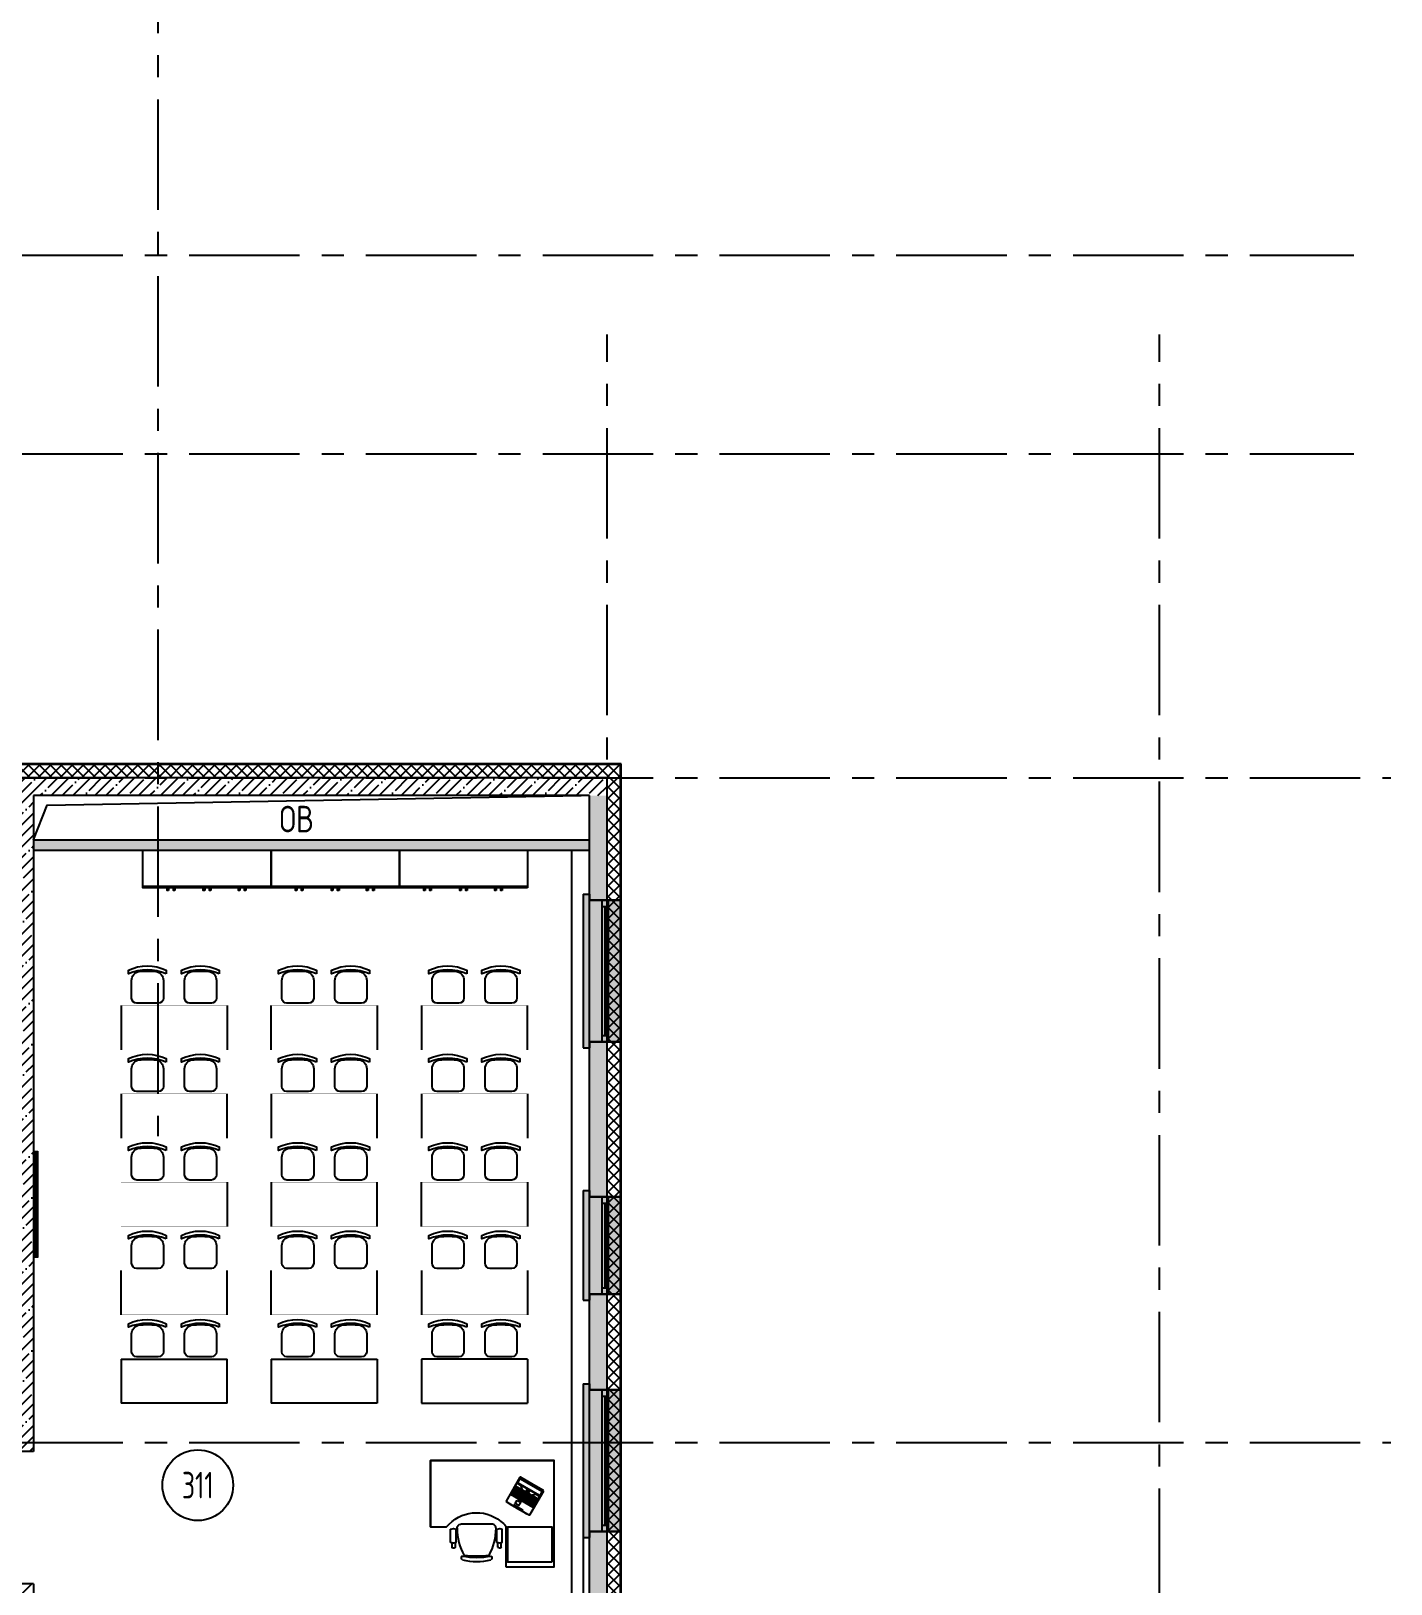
# Model space of a CAD drawing. Header units: millimetres. Extents: x -9318 to 9016603, y 0 to 838141.
# Drawn here: x 119479 to 134866, y 409973 to 427543 of the extents above; entities that cross this region are included whole.
import ezdxf
from ezdxf.enums import TextEntityAlignment as Align

# ---------------------------------------------------------------- set-up
doc = ezdxf.new("R2010")
doc.units = ezdxf.units.MM
doc.linetypes.add('CENTER', pattern=[2, 1.25, -0.25, 0.25, -0.25])
doc.layers.add('АР_Номер помещения', color=1, linetype='Continuous', lineweight=25)
doc.layers.add('ТХ_мебель передв', color=250, linetype='Continuous', lineweight=13)
doc.styles.add('ICOCPEUR', font='isocpeur.ttf')
doc.styles.add('ISOCPEUR', font='isocpeur.ttf', dxfattribs={"width": 0.7})
pattern_1 = [(45, (-887755.71, 501612.85), (-123.743687, 123.743687), []), (45, (-887631.97, 501612.85), (-123.743687, 123.743687), [218.75, -43.75, 0, -43.75])]

# ---------------------------------------------------------------- blocks, each defined once
blk = doc.blocks.new('*U576')
h = blk.add_hatch(color=8)
h.dxf.hatch_style = 1
h.paths.add_polyline_path([(-1670, -210), (70, -210), (70, -140), (0, -140), (0, 220), (-1600, 220), (-1600, -140), (-1670, -140)])
at = {"color": 8, "lineweight": 30}
for p, q in [((-1600, -140), (-1600, 220)), ((0, -140), (0, 220))]:
    blk.add_line(p, q, dxfattribs=at)
at = {"color": 8}
for p, q in [((0, 220), (-1600, 220)), ((-1600, 70), (0, 70)), ((-1600, 0), (0, 0)), ((-1530, 0), (-1530, 70)), ((-1530, 35), (-70, 35)), ((-70, 0), (-70, 70)), ((-1670, -210), (-1670, -140)), ((-1670, -140), (-1600, -140)), ((0, -140), (70, -140)), ((70, -210), (70, -140)), ((-1670, -210), (70, -210))]:
    blk.add_line(p, q, dxfattribs=at)
blk = doc.blocks.new('*U577')
h = blk.add_hatch(color=8)
h.dxf.hatch_style = 1
h.paths.add_polyline_path([(-1170, -210), (70, -210), (70, -140), (0, -140), (0, 220), (-1100, 220), (-1100, -140), (-1170, -140)])
at = {"color": 8, "lineweight": 30}
for p, q in [((-1100, -140), (-1100, 220)), ((0, -140), (0, 220))]:
    blk.add_line(p, q, dxfattribs=at)
at = {"color": 8}
for p, q in [((0, 220), (-1100, 220)), ((-1100, 70), (0, 70)), ((-1100, 0), (0, 0)), ((-1030, 0), (-1030, 70)), ((-1030, 35), (-70, 35)), ((-70, 0), (-70, 70)), ((-1170, -210), (-1170, -140)), ((-1170, -140), (-1100, -140)), ((0, -140), (70, -140)), ((70, -210), (70, -140)), ((-1170, -210), (70, -210))]:
    blk.add_line(p, q, dxfattribs=at)
blk = doc.blocks.new('*U578')
h = blk.add_hatch(color=8)
h.dxf.hatch_style = 1
h.paths.add_polyline_path([(-1670, -210), (70, -210), (70, -140), (0, -140), (0, 220), (-1600, 220), (-1600, -140), (-1670, -140)])
at = {"color": 8, "lineweight": 30}
for p, q in [((-1600, -140), (-1600, 220)), ((0, -140), (0, 220))]:
    blk.add_line(p, q, dxfattribs=at)
at = {"color": 8}
for p, q in [((0, 220), (-1600, 220)), ((-1600, 70), (0, 70)), ((-1600, 0), (0, 0)), ((-1530, 0), (-1530, 70)), ((-1530, 35), (-70, 35)), ((-70, 0), (-70, 70)), ((-1670, -210), (-1670, -140)), ((-1670, -140), (-1600, -140)), ((0, -140), (70, -140)), ((70, -210), (70, -140)), ((-1670, -210), (70, -210))]:
    blk.add_line(p, q, dxfattribs=at)
blk = doc.blocks.new('*U466')
at = {"layer": 'АР_Номер помещения', "color": 8}
blk.add_circle((-14860, 1552), 400, dxfattribs=at)
at = {"color": 8, "style": 'ISOCPEUR', "width": 0.7, "flags": 1}
blk.add_attdef('КАТЕГОРИЯ', (-499, -2092), '', height=250, dxfattribs=at)
at = {"layer": 'АР_Номер помещения', "color": 8, "style": 'ISOCPEUR', "width": 0.7}
blk.add_attdef('НОМЕР_ПОМЕЩЕНИЯ', text='', height=300, dxfattribs=at).set_placement((-14860, 1552), align=Align.MIDDLE_CENTER)
blk = doc.blocks.new('A$C3da1b1ea')
at = {"color": 8, "lineweight": 0}
blk.add_lwpolyline([(0, 0), (50, 0), (50, -1200), (0, -1200), (0, 0)], dxfattribs=at)
blk = doc.blocks.new('laptop')
at = {"color": 8}
for p, q in [((-150, 325), (-155, 323)), ((-150, 325), (-155, 323)), ((-155, 323), (-155, 10)), ((-155, 323), (-155, 10)), ((-150, 313), (-155, 311)), ((155, 248), (-155, 248)), ((0, 326), (-150, 325)), ((0, 326), (-150, 325)), ((0, 314), (-150, 313)), ((-147, 210), (-147, 234)), ((-147, 210), (-147, 100)), ((147, 210), (-147, 210)), ((-147, 210), (-72, 210)), ((-130, 194), (-147, 194)), ((147, 192), (-147, 192)), ((-143, 309), (-140, 310)), ((-143, 254), (-143, 309)), ((-140, 253), (-143, 254)), ((-140, 310), (140, 310)), ((140, 253), (-140, 253)), ((-138, 192), (-138, 173)), ((-137, 244), (-96, 244)), ((-130, 210), (-130, 194)), ((-128, 210), (-128, 194)), ((76, 194), (-128, 194)), ((-119, 192), (-119, 173)), ((-111, 210), (-111, 194)), ((-99, 192), (-99, 173)), ((-94, 210), (-94, 194)), ((-68, 219), (-92, 243)), ((-80, 192), (-80, 173)), ((-77, 210), (-77, 194)), ((-60, 210), (-60, 194)), ((-60, 192), (-60, 173)), ((-43, 210), (-43, 194)), ((-41, 192), (-41, 173)), ((-26, 210), (-26, 194)), ((-19, 242), (-21, 242)), ((-21, 242), (-21, 237)), ((-21, 237), (-19, 237)), ((-21, 226), (-21, 220)), ((21, 226), (-21, 226)), ((-21, 220), (21, 220)), ((-21, 192), (-21, 173)), ((-19, 237), (-19, 242)), ((-9, 210), (-9, 194)), ((-6, 242), (-8, 242)), ((-8, 242), (-8, 237)), ((-8, 237), (-6, 237)), ((-6, 237), (-6, 242)), ((-2, 192), (-2, 173)), ((150, 325), (0, 326)), ((150, 325), (0, 326)), ((150, 313), (0, 314)), ((8, 242), (6, 242)), ((6, 242), (6, 237)), ((6, 237), (8, 237)), ((8, 237), (8, 242)), ((8, 210), (8, 194)), ((18, 192), (18, 173)), ((21, 242), (19, 242)), ((19, 242), (19, 237)), ((19, 237), (21, 237)), ((21, 237), (21, 242)), ((21, 220), (21, 226)), ((25, 210), (25, 194)), ((37, 192), (37, 173)), ((42, 210), (42, 194)), ((57, 192), (57, 173)), ((59, 210), (59, 194)), ((68, 219), (92, 243)), ((69, 210), (69, 211)), ((69, 210), (69, 211)), ((147, 210), (69, 210)), ((76, 210), (76, 194)), ((76, 192), (76, 173)), ((79, 210), (79, 194)), ((147, 194), (79, 194)), ((96, 244), (137, 244)), ((96, 210), (96, 194)), ((96, 192), (96, 173)), ((113, 210), (113, 194)), ((129, 192), (129, 100)), ((130, 210), (130, 194)), ((140, 310), (143, 309)), ((143, 254), (140, 253)), ((143, 309), (143, 254)), ((147, 234), (147, 210)), ((147, 210), (147, 100)), ((155, 323), (150, 325)), ((155, 323), (150, 325)), ((155, 311), (150, 313)), ((155, 10), (155, 323)), ((155, 10), (155, 323)), ((-155, 10), (-155, 8)), ((-155, 8), (-152, 5)), ((-152, 5), (-150, 5)), ((-150, 5), (0, 0)), ((147, 173), (-147, 173)), ((147, 155), (-147, 155)), ((147, 137), (-147, 137)), ((147, 118), (-147, 118)), ((147, 100), (-147, 100)), ((-129, 173), (-129, 155)), ((-123, 155), (-123, 137)), ((-123, 118), (-123, 100)), ((-114, 137), (-114, 118)), ((-110, 173), (-110, 155)), ((-103, 155), (-103, 137)), ((-98, 118), (-98, 100)), ((-94, 137), (-94, 118)), ((-90, 173), (-90, 155)), ((-84, 155), (-84, 137)), ((-75, 137), (-75, 118)), ((-74, 118), (-74, 100)), ((-71, 173), (-71, 155)), ((-64, 155), (-64, 137)), ((-59, 14), (-59, 1)), ((59, 14), (-59, 14)), ((-59, 1), (-59, 14)), ((-59, 14), (59, 14)), ((-55, 137), (-55, 118)), ((-55, 118), (-55, 100)), ((-51, 173), (-51, 155)), ((-45, 155), (-45, 137)), ((-36, 137), (-36, 118)), ((-32, 173), (-32, 155)), ((-25, 155), (-25, 137)), ((-16, 137), (-16, 118)), ((-12, 173), (-12, 155)), ((-6, 155), (-6, 137)), ((0, 0), (150, 5)), ((3, 137), (3, 118)), ((7, 173), (7, 155)), ((9, 118), (9, 100)), ((14, 155), (14, 137)), ((23, 137), (23, 118)), ((27, 173), (27, 155)), ((29, 118), (29, 100)), ((33, 155), (33, 137)), ((42, 137), (42, 118)), ((46, 173), (46, 155)), ((48, 118), (48, 100)), ((53, 155), (53, 137)), ((59, 1), (59, 14)), ((59, 14), (59, 1)), ((62, 137), (62, 118)), ((66, 173), (66, 155)), ((68, 118), (68, 100)), ((72, 155), (72, 137)), ((81, 137), (81, 118)), ((85, 173), (85, 155)), ((87, 118), (87, 100)), ((90, 118), (90, 100)), ((92, 155), (92, 137)), ((105, 173), (105, 155)), ((109, 137), (109, 100)), ((150, 5), (153, 6)), ((153, 6), (155, 8)), ((155, 8), (155, 10))]:
    blk.add_line(p, q, dxfattribs=at)
blk.add_lwpolyline([(-52, 79), (-4, 79), (-4, 39), (-52, 39)], close=True, dxfattribs=at)
for centre, radius, start, end in [((-137, 234), 10, 90, 180), ((-96, 239), 5, 45, 90), ((-72, 215), 5, 270, 45), ((72, 215), 5, 135, 236.1175), ((96, 239), 5, 90, 135), ((137, 234), 10, 0, 90), ((-150, 10), 5, 180, 266.4167), ((0, 2405), 2405, 266.4167, 273.5833), ((150, 10), 5, 273.5833, 0)]:
    blk.add_arc(centre, radius, start, end, dxfattribs=at)
blk = doc.blocks.new('мваи')
at = {"color": 8}
for points in [[(95699, 222916), (95154, 222916), (95154, 221715), (96551, 221715), (96551, 222466), (96371, 222466)], [(95699, 222456), (95699, 222916)], [(95741, 222641), (95741, 222493)], [(95752, 222694), (95752, 222646)], [(95789, 222694), (95789, 222646)], [(95800, 222641), (95800, 222493)], [(96260, 222641), (96260, 222493)], [(96271, 222694), (96271, 222646)], [(96308, 222694), (96308, 222646)], [(96324, 222641), (96324, 222493)], [(96551, 222466), (96551, 221715), (95154, 221715)]]:
    blk.add_lwpolyline(points, dxfattribs=at)
blk.add_lwpolyline([(95180, 222864), (95678, 222864), (95678, 222466), (95180, 222466)], close=True, dxfattribs=at)
blk.add_lwpolyline([(96250, 222482, 0.127479), (96170, 222789, 0.028308), (95890, 222789, 0.127479), (95810, 222482, 0.416667), (95858, 222435), (96207, 222435)], format="xyb", dxfattribs=at)
for centre, radius, start, end in [((96030, 222190), 667, 75.9812, 104.0188), ((96030, 221982), 829, 78.7648, 101.2352)]:
    blk.add_arc(centre, radius, start, end, dxfattribs=at)
for points in [[(95868, 222795), (95858, 222800), (95852, 222821), (95863, 222832)], [(95863, 222832), (95863, 222837), (95868, 222837), (95868, 222837)], [(96191, 222837), (96202, 222832), (96207, 222816), (96197, 222800)], [(96197, 222800), (96197, 222800), (96197, 222795), (96191, 222795)], [(95741, 222641), (95757, 222652), (95778, 222652), (95800, 222641)], [(95752, 222694), (95757, 222705), (95768, 222710), (95778, 222705)], [(95778, 222705), (95784, 222699), (95784, 222699), (95789, 222694)], [(96260, 222641), (96281, 222652), (96302, 222652), (96324, 222641)], [(96271, 222694), (96276, 222705), (96292, 222710), (96302, 222705)], [(96302, 222705), (96302, 222699), (96308, 222699), (96308, 222694)], [(95757, 222403), (95736, 222419), (95715, 222435), (95699, 222456)], [(95800, 222493), (95778, 222482), (95757, 222482), (95741, 222493)], [(96371, 222466), (96218, 222281), (95942, 222249), (95757, 222403)], [(96250, 222482), (96255, 222456), (96234, 222435), (96207, 222435)], [(96324, 222493), (96302, 222482), (96281, 222482), (96260, 222493)]]:
    blk.add_open_spline(points, degree=3, dxfattribs=at)
at = {"color": 8, "rotation": 150}
blk.add_blockref('laptop', (95567, 222259), dxfattribs=at)
blk = doc.blocks.new('тумба под доской')
at = {"color": 8}
for points in [[(-1451, -426), (0, -426), (0, 0), (-1451, 0)], [(-1165, -453), (-1149, -453), (-1149, -426), (-1165, -426)], [(-1096, -453), (-1080, -453), (-1080, -426), (-1096, -426)], [(-768, -453), (-752, -453), (-752, -426), (-768, -426)], [(-699, -453), (-683, -453), (-683, -426), (-699, -426)], [(-360, -453), (-344, -453), (-344, -426), (-360, -426)], [(-291, -453), (-275, -453), (-275, -426), (-291, -426)]]:
    blk.add_lwpolyline(points, close=True, dxfattribs=at)
blk.add_lwpolyline([(-1451, -410), (0, -410)], dxfattribs=at)
blk = doc.blocks.new('У018')
at = {"layer": 'ТХ_мебель передв', "color": 8, "ltscale": 100, "const_width": 2}
blk.add_lwpolyline([(94750, 82280), (95250, 82280), (95250, 81080), (94750, 81080)], close=True, dxfattribs=at)
blk = doc.blocks.new('Стул парты')
at = {"color": 8}
for points in [[(-95, -360, -0.36493), (-180, -259), (-180, -58, -0.414078), (-122, 0), (122, 0, -0.414078), (180, -58), (180, -259, -0.36493), (95, -360, -0.041656)], [(-212, -334, 0.203875), (217, -334), (217, -374, -0.227009), (-212, -374)]]:
    blk.add_lwpolyline(points, format="xyb", close=True, dxfattribs=at)

msp = doc.modelspace()

# ---------------------------------------------------------------- hatches: boundary and pattern name
at = {"ltscale": 100}
h = msp.add_hatch(dxfattribs=at)
h.set_pattern_fill('ANSI37', color=256, scale=700)
h.set_pattern_definition([(45, (-881264.54, 440766.49), (-61.871843, 61.871843), []), (135, (-881264.54, 440766.49), (-61.871843, -61.871843), [])])
h.paths.add_polyline_path([(78661.91, 438782.96), (81791.91, 438782.96), (81791.91, 435852.96), (84912.07, 435852.96), (84912.07, 427832.96), (81111.91, 427832.96), (81111.91, 427702.96), (75721.91, 427702.96), (75721.91, 419092.96), (80697.1, 419092.96), (80697.1, 423057.96), (115497.1, 423057.96), (115497.1, 419092.96), (125997.1, 419092.96), (125997.1, 401222.96), (132347.11, 401222.96), (132347.08, 391512.96), (119247.1, 391512.96), (119247.1, 397862.96), (111367.1, 397862.96), (111367.1, 403052.96), (102831.79, 403052.96), (102831.79, 402652.96), (102981.79, 402652.96), (102981.79, 402902.96), (111217.1, 402902.96), (111217.1, 397712.96), (119097.1, 397712.96), (119097.1, 391362.96), (132497.08, 391362.96), (132497.11, 401372.96), (126147.1, 401372.96), (126147.1, 419242.96), (115647.1, 419242.96), (115647.1, 423207.96), (80547.1, 423207.96), (80547.1, 419242.96), (75871.91, 419242.96), (75871.91, 427552.96), (81261.91, 427552.96), (81261.91, 427682.96), (85062.07, 427682.96), (85062.07, 436002.96), (81941.91, 436002.96), (81941.91, 438932.96), (78811.91, 438932.96), (78811.91, 439351.77), (78666.33, 439351.77)])
h = msp.add_hatch(dxfattribs=at)
h.set_pattern_fill('ANSI35', color=256, scale=700)
h.set_pattern_definition(pattern_1)
h.paths.add_polyline_path([(125997.1, 419092.96), (115497.05, 419092.96), (115497.14, 418892.96), (119307.1, 418892.96), (119307.1, 411472.96), (119507.1, 411472.96), (119507.1, 418892.96), (125797.1, 418892.96), (125997.1, 418892.96)])
h = msp.add_hatch(dxfattribs=at)
h.set_pattern_fill('ANSI35', color=256, scale=700)
h.set_pattern_definition(pattern_1)
h.paths.add_polyline_path([(125997.1, 398984.67), (125697.1, 398984.67), (125697.1, 398162.96), (125997.1, 398162.96)])
h.paths.add_polyline_path([(125697.1, 400084.67), (125997.1, 400084.67), (125997.1, 401022.96), (132147.1, 401022.96), (132347.1, 401022.96), (132347.1, 401222.96), (125997.1, 401222.96), (125997.1, 418893.31), (125797.1, 418892.6), (125797.1, 401222.96), (125697.1, 401222.96)])
h = msp.add_hatch(dxfattribs=at)
h.set_pattern_fill('AR-CONC', color=256, scale=30)
h.set_pattern_definition([(50, (5759.64, 336307.27), (215.17805, -18.82564), [22.5, -247.5]), (355, (5759.64, 336307.27), (-41.6254, 225.65764), [18, -198]), (100.45144, (5777.57, 336305.7), (173.55265, 206.832), [19.12206, -210.34263]), (46.1842, (5759.64, 336367.27), (320.1724, -49.6558), [33.75, -371.25]), (96.63564, (5786.32, 336363.14), (280.3986, 292.2356), [28.6831, -315.5141]), (351.18416, (5759.64, 336367.27), (280.3986, 292.2356), [27, -297]), (21, (5789.64, 336352.27), (179.07212, -120.78567), [22.5, -247.5]), (326, (5789.64, 336352.27), (72.9946, 217.545), [18, -198]), (71.45144, (5804.56, 336342.2), (252.0667, 96.75935), [19.12206, -210.34263]), (37.5, (5759.64, 336307.274), (3.647957, 99.868156), [0, -195.6, 0, -201, 0, -198.75]), (7.5, (5759.64, 336307.27), (78.92086, 118.32351), [0, -114.6, 0, -191.1, 0, -75.75]), (327.5, (5692.74, 336307.274), (160.14673, -6.76646), [0, -75, 0, -234, 0, -310.5]), (317.5, (5662.74, 336307.27), (174.95585, 30.0315), [0, -97.5, 0, -155.4, 0, -220.5])])
h.paths.add_polyline_path([(119506.74, 418393.35), (125797.1, 418393.35), (125797.1, 418273.35), (119422.1, 418274.19), (119507.45, 418273.35)])
h = msp.add_hatch(dxfattribs=at)
h.set_pattern_fill('ANSI35', color=256, scale=700)
h.set_pattern_definition([(45, (-894245.71, 503372.03), (-123.743687, 123.743687), []), (45, (-894121.97, 503372.03), (-123.743687, 123.743687), [218.75, -43.75, 0, -43.75])])
h.paths.add_polyline_path([(119507.1, 409972.96), (119307.1, 409972.96), (119307.1, 408997.96), (119507.1, 408997.96)])

# ---------------------------------------------------------------- linework, layer by layer
at = {"linetype": 'CENTER', "ltscale": 1000}
for p, q in [((120912.03, 470770.43), (120912.03, 415038.08)), ((51268.34, 425007.96), (134446.74, 425007.96)), ((125997.1, 389801.69), (125997.1, 424109.16)), ((132247.1, 389801.69), (132247.1, 424109.16)), ((51268.34, 422757.96), (134446.74, 422757.96)), ((51268.34, 419092.96), (134865.51, 419092.96)), ((51268.34, 411572.96), (134865.51, 411572.96))]:
    msp.add_line(p, q, dxfattribs=at)
at = {"ltscale": 100}
for p, q in [((126147.1, 419242.96), (115647.1, 419242.96)), ((126157.1, 419252.96), (115657.1, 419252.96)), ((126147.1, 401372.96), (126147.1, 419242.96)), ((126157.1, 401382.96), (126157.1, 419252.96)), ((125997.1, 419092.96), (115497.1, 419092.96)), ((125997.1, 401222.96), (125997.1, 419092.96)), ((125797.1, 418892.96), (119507.1, 418892.96)), ((119507.1, 418892.96), (119507.1, 411472.96)), ((125797.1, 401222.96), (125797.1, 418892.96)), ((125597.1, 409617.96), (125597.1, 418273.35)), ((119507.1, 411472.96), (119307.1, 411472.96)), ((125727.1, 410497.91), (125727.1, 409617.91)), ((119507.1, 409972.96), (119307.1, 409972.96)), ((119507.1, 409972.96), (119507.1, 408997.96))]:
    msp.add_line(p, q, dxfattribs=at)
for p, q in [((120497.1, 416517.91), (120497.1, 416017.91)), ((121697.1, 416517.91), (121697.1, 416017.91)), ((122197.1, 416017.91), (122197.1, 416517.91)), ((123397.1, 416517.91), (123397.1, 416017.91)), ((123897.1, 416517.91), (123897.1, 416017.91)), ((125097.1, 416017.91), (125097.1, 416517.91)), ((120497.1, 415517.91), (120497.1, 415017.91)), ((121697.1, 415017.91), (121697.1, 415517.91)), ((122197.1, 415517.91), (122197.1, 415017.91)), ((123397.1, 415017.91), (123397.1, 415517.91)), ((123897.1, 415517.91), (123897.1, 415017.91)), ((125097.1, 415517.91), (125097.1, 415017.91)), ((121697.1, 414517.91), (121697.1, 414017.91)), ((122197.1, 414517.91), (122197.1, 414017.91)), ((123397.1, 414017.91), (123397.1, 414517.91)), ((123897.1, 414017.91), (123897.1, 414517.91)), ((125097.1, 414517.91), (125097.1, 414017.91)), ((120497.1, 413017.91), (120497.1, 413517.91)), ((121697.1, 413017.91), (121697.1, 413517.91)), ((122197.1, 413017.91), (122197.1, 413517.91)), ((123397.1, 413017.91), (123397.1, 413517.91)), ((123897.1, 413517.91), (123897.1, 413017.91)), ((125097.1, 413517.91), (125097.1, 413017.91)), ((120497.1, 412517.91), (120497.1, 412017.91)), ((120497.1, 412517.91), (121697.1, 412517.91)), ((121697.1, 412017.91), (121697.1, 412517.91)), ((122197.1, 412517.91), (123397.1, 412517.91)), ((122197.1, 412517.91), (122197.1, 412017.91)), ((123397.1, 412517.91), (123397.1, 412017.91)), ((123897.1, 412517.91), (123897.1, 412017.91)), ((125097.1, 412517.91), (123897.1, 412517.91)), ((125097.1, 412517.91), (125097.1, 412017.91)), ((121697.1, 412017.91), (120497.1, 412017.91)), ((123397.1, 412017.91), (122197.1, 412017.91)), ((123897.1, 412017.91), (125097.1, 412017.91))]:
    msp.add_line(p, q)
for points in [[(119507.1, 418393.35), (119660.1, 418785.55), (125704.1, 418892.96)], [(119507.1, 418393.35), (125797.1, 418393.35)], [(119507.1, 418273.35), (125797.1, 418273.35)]]:
    msp.add_lwpolyline(points, dxfattribs=at)
at = {"const_width": 50}
msp.add_lwpolyline([(119532.1, 414867.91), (119532.1, 413667.91)], dxfattribs=at)

# ---------------------------------------------------------------- block references
at = {"xscale": -1}
for p in [(120745.25, 418273.35), (122195.86, 418273.35), (123646.48, 418273.35)]:
    msp.add_blockref('тумба под доской', p, dxfattribs=at)
for name, p, rotation in [('*U578', (125937.1, 416107.96), 270), ('Стул парты', (120797.1, 416542.91), 180), ('Стул парты', (121397.1, 416542.91), 180), ('Стул парты', (122497.1, 416542.91), 180), ('Стул парты', (123097.1, 416542.91), 180), ('Стул парты', (124197.1, 416542.91), 180), ('Стул парты', (124797.1, 416542.91), 180), ('У018', (39416.91, 511267.97), 270.0000000000084), ('У018', (41116.91, 511267.97), 270.0000000000084), ('У018', (42816.91, 511267.97), 270.0000000000084), ('Стул парты', (120797.1, 415542.91), 180), ('Стул парты', (121397.1, 415542.91), 180), ('Стул парты', (122497.1, 415542.91), 180), ('Стул парты', (123097.1, 415542.91), 180), ('Стул парты', (124197.1, 415542.91), 180), ('Стул парты', (124797.1, 415542.91), 180), ('У018', (39416.91, 510267.97), 270.0000000000084), ('У018', (41116.91, 510267.97), 270.0000000000084), ('У018', (42816.91, 510267.97), 270.0000000000084), ('Стул парты', (120797.1, 414542.91), 180), ('Стул парты', (121397.1, 414542.91), 180), ('Стул парты', (122497.1, 414542.91), 180), ('Стул парты', (123097.1, 414542.91), 180), ('Стул парты', (124197.1, 414542.91), 180), ('Стул парты', (124797.1, 414542.91), 180), ('У018', (39416.91, 509267.97), 270.0000000000084), ('У018', (41116.91, 509267.97), 270.0000000000084), ('У018', (42816.91, 509267.97), 270.0000000000084), ('*U577', (125937.1, 413252.96), 270), ('Стул парты', (120797.1, 413542.91), 180), ('Стул парты', (121397.1, 413542.91), 180), ('Стул парты', (122497.1, 413542.91), 180), ('Стул парты', (123097.1, 413542.91), 180), ('Стул парты', (124197.1, 413542.91), 180), ('Стул парты', (124797.1, 413542.91), 180), ('У018', (39416.91, 508267.97), 270.0000000000084), ('У018', (41116.91, 508267.97), 270.0000000000084), ('У018', (42816.91, 508267.97), 270.0000000000084), ('Стул парты', (120797.1, 412542.91), 180), ('Стул парты', (121397.1, 412542.91), 180), ('Стул парты', (122497.1, 412542.91), 180), ('Стул парты', (123097.1, 412542.91), 180), ('Стул парты', (124197.1, 412542.91), 180), ('Стул парты', (124797.1, 412542.91), 180), ('У018', (39416.91, 507267.97), 270.0000000000084), ('У018', (41116.91, 507267.97), 270.0000000000084), ('У018', (42816.91, 507267.97), 270.0000000000084), ('*U576', (125937.1, 410567.96), 270), ('мваи', (220550.78, 633084.19), 180)]:
    msp.add_blockref(name, p, dxfattribs=dict(rotation=rotation))
at = {"lineweight": 0}
msp.add_blockref('A$C3da1b1ea', (119507.1, 414867.91), dxfattribs=at)
ref = msp.add_blockref('*U466', (136226.23, 409538.42))
ref.add_attrib('НОМЕР_ПОМЕЩЕНИЯ', '311', dxfattribs={"layer": 'АР_Номер помещения', "color": 8, "height": 300, "style": 'ISOCPEUR', "width": 0.7}).set_placement((121366.17, 411090.8), align=Align.MIDDLE_CENTER)

# ---------------------------------------------------------------- texts
at = {"ltscale": 100, "insert": (122483.34, 418626.68), "char_height": 300, "attachment_point": 5, "line_spacing_factor": 0.7, "style": 'ICOCPEUR'}
msp.add_mtext('\\A1;{\\W0.8;ОВ}', dxfattribs=at)

doc.saveas('drawing.dxf')
